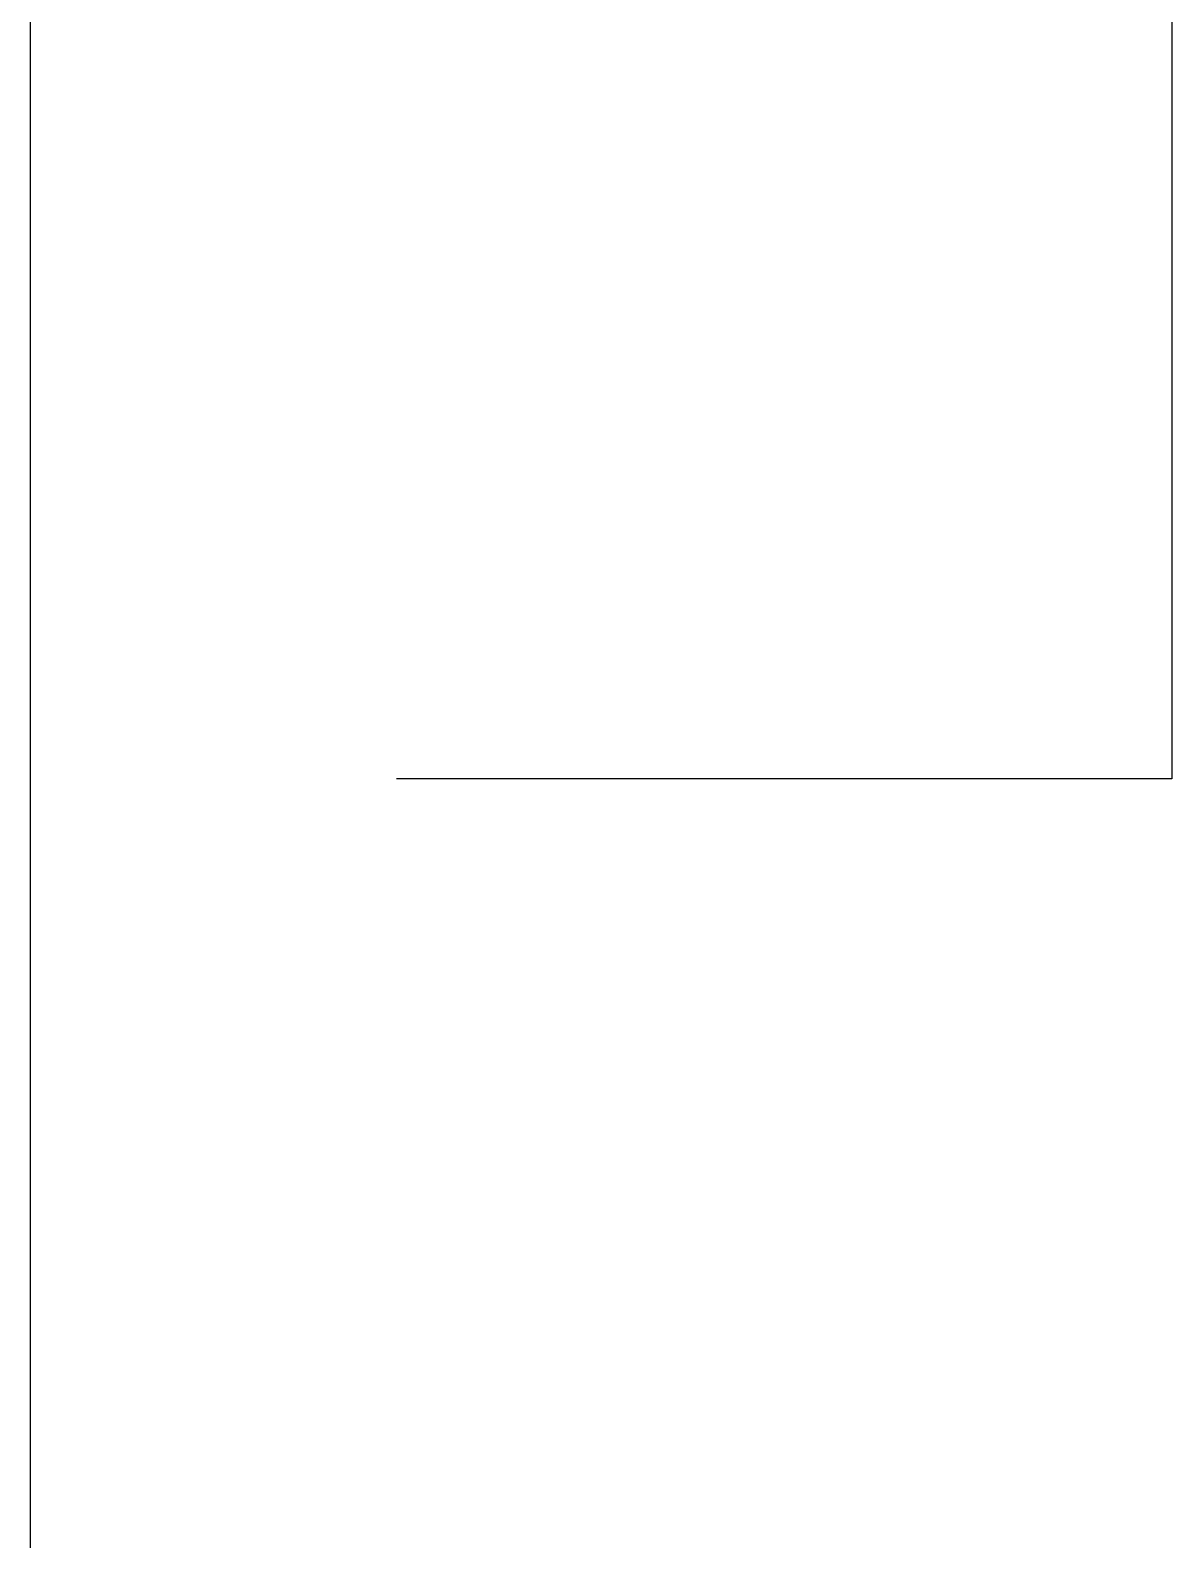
# Model space of a CAD drawing. Header units: millimetres. Extents: x -212361 to 39086, y -42 to 136893.
# Drawn here: x -96771 to -96533.5, y 73523.4 to 73837.4 of the extents above; entities that cross this region are included whole.
import ezdxf
from ezdxf.lldxf.tags import DXFTag

# ---------------------------------------------------------------- set-up
doc = ezdxf.new("R2010")
doc.units = ezdxf.units.MM
doc.header["$LTSCALE"] = 25
doc.linetypes.add('schedules_symbols_notes$0$DHW', pattern=[1.7, 1, -0.2, 0.1, -0.1, 0.1, -0.2])
doc.layers.add('schedules_symbols_notes$0$P-DOMW-DHW', color=1, linetype='schedules_symbols_notes$0$DHW')
doc.layers.add('schedules_symbols_notes$0$P-NGAS', color=2, linetype='schedules_symbols_notes$0$NAT_GAS')
doc.styles.add('schedules_symbols_notes$0$Standard', font='arial.ttf')
tags = doc.linetypes.add('schedules_symbols_notes$0$NAT_GAS', pattern='A,2,-0.1,["G",schedules_symbols_notes$0$Standard,S=0.08,R=0,X=0,Y=-0.04],-0.2', length=2.3).pattern_tags.tags
tags[6] = DXFTag(74, 10)

# ---------------------------------------------------------------- blocks, each defined once
blk = doc.blocks.new('schedules_symbols_notes')
at = {"layer": 'schedules_symbols_notes$0$P-DOMW-DHW'}
blk.add_line((-3809.882, 2916.293), (-3809.882, 2872.614), dxfattribs=at)
at = {"layer": 'schedules_symbols_notes$0$P-NGAS'}
for p, q in [((-3800.53, 2917.255), (-3800.53, 2900.854)), ((-3800.53, 2900.854), (-3806.882, 2900.854))]:
    blk.add_line(p, q, dxfattribs=at)

msp = doc.modelspace()

# ---------------------------------------------------------------- block references
at = {"xscale": 25.4, "yscale": 25.4, "zscale": 25.4}
msp.add_blockref('schedules_symbols_notes', (0, 0), dxfattribs=at)

doc.saveas('drawing.dxf')
